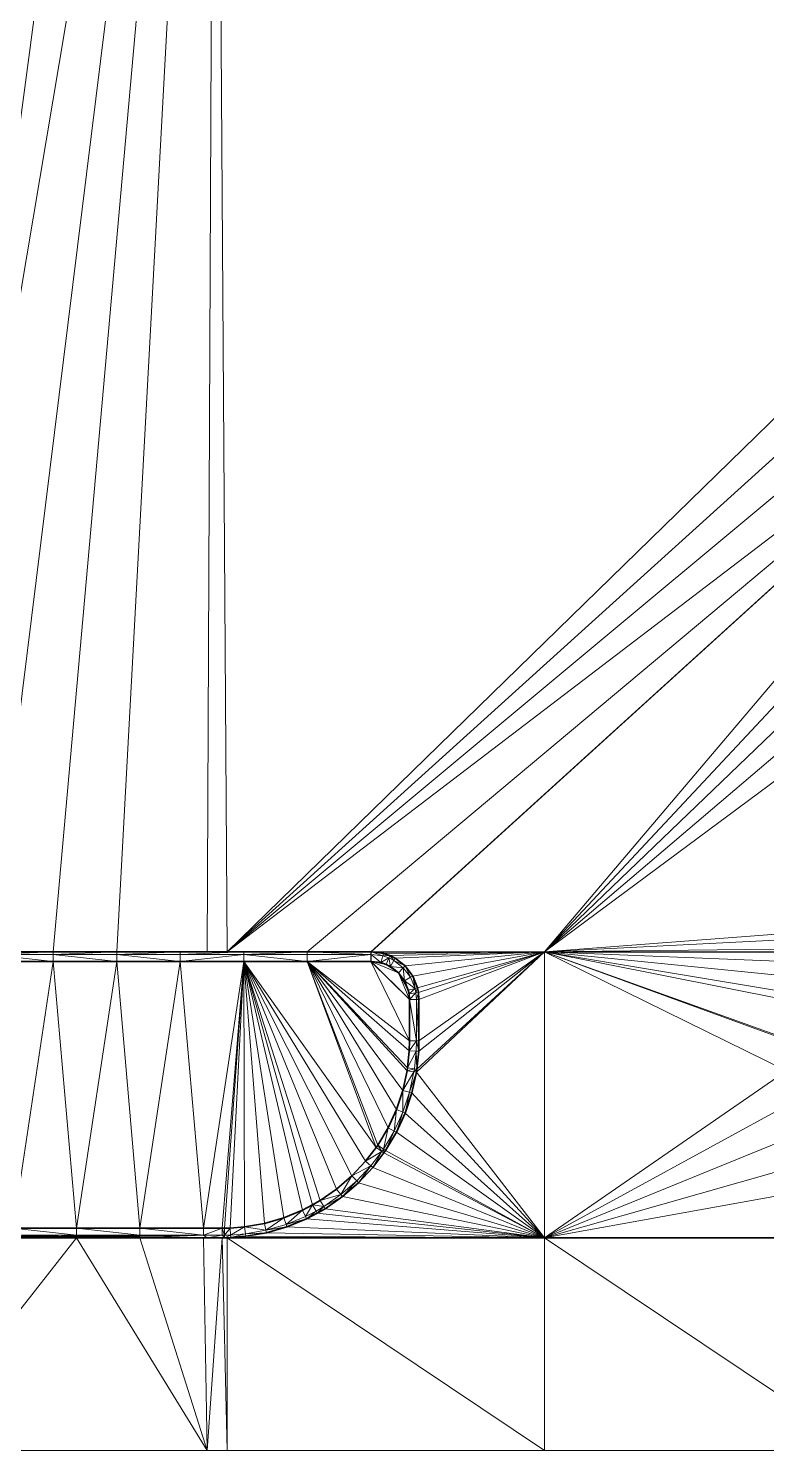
# Model space of a CAD drawing. Header units: metres. Extents: x 246428 to 246884, y 7418966 to 7419490.
# Drawn here: x 246736.88 to 246748.5, y 7419380.21 to 7419402.59 of the extents above; entities that cross this region are included whole.
import ezdxf

# ---------------------------------------------------------------- set-up
doc = ezdxf.new("R2010")
doc.units = ezdxf.units.M
doc.linetypes.add('blank name', pattern=[0])
doc.linetypes.add('HIDDEN', pattern=[9.525, 6.35, -3.175])
doc.layers.add('_12D_UNMAPPED', color=7, linetype='Continuous')
doc.layers.add('GRADELINES', color=250, linetype='HIDDEN', lineweight=25)
for name, color, linetype, lineweight, true_color in [('KERB_BACK', 7, 'Continuous', 35, 0x5fd2ff), ('KERB_LINE', 7, 'Continuous', 18, 0xb9b9b9), ('KERB_LIP', 7, 'Continuous', 35, 0x5fd2ff), ('KERB_TOP', 7, 'Continuous', 18, 0xb9b9b9)]:
    doc.layers.add(name, color=color, linetype=linetype, lineweight=lineweight, true_color=true_color)

msp = doc.modelspace()

# ---------------------------------------------------------------- linework, layer by layer
at = {"layer": '_12D_UNMAPPED', "color": 3, "linetype": 'blank name', "lineweight": 0}
for points in [[(246737.818, 7419416.655, 35.344), (246735.008, 7419388.055, 35.579), (246736.818, 7419416.655, 35.326)], [(246735.008, 7419388.055, 35.579), (246739.818, 7419416.655, 35.38), (246736.271, 7419388.055, 35.603)], [(246737.818, 7419416.655, 35.344), (246738.818, 7419416.655, 35.362), (246735.008, 7419388.055, 35.579)], [(246738.818, 7419416.655, 35.362), (246739.818, 7419416.655, 35.38), (246735.008, 7419388.055, 35.579)], [(246739.818, 7419416.655, 35.38), (246737.271, 7419388.055, 35.621), (246736.271, 7419388.055, 35.603)], [(246739.818, 7419416.655, 35.38), (246738.271, 7419388.055, 35.639), (246737.271, 7419388.055, 35.621)], [(246739.696, 7419388.055, 35.664), (246738.271, 7419388.055, 35.639), (246739.818, 7419416.655, 35.38)], [(246740.008, 7419388.055, 35.67), (246739.696, 7419388.055, 35.664), (246739.818, 7419416.655, 35.38)], [(246754.179, 7419401.859, 35.79), (246740.008, 7419388.055, 35.67), (246739.818, 7419416.655, 35.38)], [(246754.179, 7419402.859, 35.78), (246754.179, 7419401.859, 35.79), (246739.818, 7419416.655, 35.38)], [(246754.179, 7419400.859, 35.8), (246740.008, 7419388.055, 35.67), (246754.179, 7419401.859, 35.79)], [(246754.179, 7419400.859, 35.8), (246754.179, 7419399.859, 35.81), (246740.008, 7419388.055, 35.67)], [(246754.179, 7419399.859, 35.81), (246754.179, 7419398.859, 35.82), (246740.008, 7419388.055, 35.67)], [(246740.008, 7419388.055, 35.67), (246754.179, 7419398.859, 35.82), (246741.271, 7419388.055, 35.693)], [(246754.179, 7419398.859, 35.82), (246742.271, 7419388.055, 35.711), (246741.271, 7419388.055, 35.693)], [(246754.179, 7419398.859, 35.82), (246742.279, 7419388.055, 35.711), (246742.271, 7419388.055, 35.711)], [(246745.008, 7419388.055, 35.76), (246742.279, 7419388.055, 35.711), (246754.179, 7419398.859, 35.82)], [(246754.179, 7419397.859, 35.83), (246745.008, 7419388.055, 35.76), (246754.179, 7419398.859, 35.82)], [(246754.179, 7419396.859, 35.84), (246745.008, 7419388.055, 35.76), (246754.179, 7419397.859, 35.83)], [(246754.179, 7419395.859, 35.85), (246745.008, 7419388.055, 35.76), (246754.179, 7419396.859, 35.84)], [(246754.179, 7419394.859, 35.86), (246745.008, 7419388.055, 35.76), (246754.179, 7419395.859, 35.85)], [(246749.484, 7419388.398, 35.837), (246745.008, 7419388.055, 35.76), (246754.179, 7419394.859, 35.86)], [(246749.268, 7419388.272, 35.835), (246745.008, 7419388.055, 35.76), (246749.484, 7419388.398, 35.837)], [(246749.084, 7419388.104, 35.833), (246745.008, 7419388.055, 35.76), (246749.268, 7419388.272, 35.835)], [(246737.271, 7419388.055, 35.621), (246737.271, 7419388.015, 35.771), (246736.271, 7419388.015, 35.753)], [(246736.271, 7419388.055, 35.603), (246737.271, 7419388.055, 35.621), (246736.271, 7419388.015, 35.753)], [(246736.271, 7419388.015, 35.753), (246737.271, 7419387.905, 35.771), (246736.271, 7419387.905, 35.753)], [(246736.271, 7419388.015, 35.753), (246737.271, 7419388.015, 35.771), (246737.271, 7419387.905, 35.771)], [(246738.271, 7419388.055, 35.639), (246738.271, 7419388.015, 35.789), (246737.271, 7419388.015, 35.771)], [(246737.271, 7419388.055, 35.621), (246738.271, 7419388.055, 35.639), (246737.271, 7419388.015, 35.771)], [(246737.271, 7419388.015, 35.771), (246738.271, 7419387.905, 35.789), (246737.271, 7419387.905, 35.771)], [(246737.271, 7419388.015, 35.771), (246738.271, 7419388.015, 35.789), (246738.271, 7419387.905, 35.789)], [(246739.271, 7419388.055, 35.657), (246739.271, 7419388.015, 35.807), (246738.271, 7419388.015, 35.789)], [(246738.271, 7419388.055, 35.639), (246739.271, 7419388.055, 35.657), (246738.271, 7419388.015, 35.789)], [(246739.696, 7419388.055, 35.664), (246739.271, 7419388.055, 35.657), (246738.271, 7419388.055, 35.639)], [(246738.271, 7419388.015, 35.789), (246739.271, 7419387.905, 35.807), (246738.271, 7419387.905, 35.789)], [(246738.271, 7419388.015, 35.789), (246739.271, 7419388.015, 35.807), (246739.271, 7419387.905, 35.807)], [(246739.271, 7419388.055, 35.657), (246739.696, 7419388.055, 35.664), (246740.271, 7419388.055, 35.675)], [(246739.271, 7419388.015, 35.807), (246740.271, 7419388.055, 35.675), (246740.271, 7419388.015, 35.825)], [(246739.271, 7419388.015, 35.807), (246739.271, 7419388.055, 35.657), (246740.271, 7419388.055, 35.675)], [(246739.271, 7419387.905, 35.807), (246739.271, 7419388.015, 35.807), (246740.271, 7419388.015, 35.825)], [(246739.271, 7419387.905, 35.807), (246740.271, 7419388.015, 35.825), (246740.271, 7419387.905, 35.825)], [(246739.696, 7419388.055, 35.664), (246740.008, 7419388.055, 35.67), (246740.271, 7419388.055, 35.675)], [(246741.271, 7419388.055, 35.693), (246740.271, 7419388.055, 35.675), (246740.008, 7419388.055, 35.67)], [(246741.271, 7419388.055, 35.693), (246741.271, 7419388.015, 35.843), (246740.271, 7419388.015, 35.825)], [(246740.271, 7419388.055, 35.675), (246741.271, 7419388.055, 35.693), (246740.271, 7419388.015, 35.825)], [(246740.271, 7419388.015, 35.825), (246741.271, 7419387.905, 35.843), (246740.271, 7419387.905, 35.825)], [(246740.271, 7419388.015, 35.825), (246741.271, 7419388.015, 35.843), (246741.271, 7419387.905, 35.843)], [(246741.271, 7419388.055, 35.693), (246742.271, 7419388.055, 35.711), (246742.271, 7419388.015, 35.861)], [(246741.271, 7419388.015, 35.843), (246741.271, 7419388.055, 35.693), (246742.271, 7419388.015, 35.861)], [(246741.271, 7419387.905, 35.843), (246742.271, 7419388.015, 35.861), (246742.271, 7419387.905, 35.861)], [(246741.271, 7419387.905, 35.843), (246741.271, 7419388.015, 35.843), (246742.271, 7419388.015, 35.861)], [(246742.271, 7419388.055, 35.711), (246742.279, 7419388.015, 35.861), (246742.271, 7419388.015, 35.861)], [(246742.271, 7419388.055, 35.711), (246742.279, 7419388.055, 35.711), (246742.279, 7419388.015, 35.861)], [(246742.271, 7419388.015, 35.861), (246742.279, 7419388.015, 35.861), (246742.279, 7419387.905, 35.861)], [(246742.271, 7419388.015, 35.861), (246742.279, 7419387.905, 35.861), (246742.271, 7419387.905, 35.861)], [(246745.008, 7419388.055, 35.76), (246742.469, 7419388.031, 35.714), (246742.279, 7419388.055, 35.711)], [(246742.279, 7419388.055, 35.711), (246742.469, 7419388.031, 35.714), (246742.459, 7419387.992, 35.864)], [(246742.279, 7419388.055, 35.711), (246742.459, 7419387.992, 35.864), (246742.279, 7419388.015, 35.861)], [(246742.279, 7419388.015, 35.861), (246742.459, 7419387.992, 35.864), (246742.431, 7419387.886, 35.864)], [(246742.279, 7419388.015, 35.861), (246742.431, 7419387.886, 35.864), (246742.279, 7419387.905, 35.861)], [(246742.459, 7419387.992, 35.864), (246742.555, 7419387.96, 35.865), (246742.431, 7419387.886, 35.864)], [(246742.555, 7419387.96, 35.865), (246742.513, 7419387.858, 35.865), (246742.431, 7419387.886, 35.864)], [(246742.469, 7419388.031, 35.714), (246742.571, 7419387.996, 35.715), (246742.459, 7419387.992, 35.864)], [(246742.571, 7419387.996, 35.715), (246742.555, 7419387.96, 35.865), (246742.459, 7419387.992, 35.864)], [(246745.008, 7419388.055, 35.76), (246742.571, 7419387.996, 35.715), (246742.469, 7419388.031, 35.714)], [(246742.555, 7419387.96, 35.865), (246742.579, 7419387.825, 35.866), (246742.513, 7419387.858, 35.865)], [(246742.571, 7419387.996, 35.715), (246742.633, 7419387.921, 35.866), (246742.555, 7419387.96, 35.865)], [(246742.555, 7419387.96, 35.865), (246742.633, 7419387.921, 35.866), (246742.579, 7419387.825, 35.866)], [(246745.008, 7419388.055, 35.76), (246742.653, 7419387.955, 35.716), (246742.571, 7419387.996, 35.715)], [(246742.571, 7419387.996, 35.715), (246742.653, 7419387.955, 35.716), (246742.633, 7419387.921, 35.866)], [(246742.653, 7419387.955, 35.716), (246742.812, 7419387.834, 35.716), (246742.633, 7419387.921, 35.866)], [(246745.008, 7419388.055, 35.76), (246742.812, 7419387.834, 35.716), (246742.653, 7419387.955, 35.716)], [(246745.008, 7419388.055, 35.76), (246742.932, 7419387.675, 35.717), (246742.812, 7419387.834, 35.716)], [(246745.008, 7419388.055, 35.76), (246743.006, 7419387.49, 35.717), (246742.932, 7419387.675, 35.717)], [(246745.008, 7419388.055, 35.76), (246745.008, 7419383.555, 35.715), (246742.99, 7419386.161, 35.704)], [(246745.008, 7419388.055, 35.76), (246742.99, 7419386.161, 35.704), (246742.997, 7419386.208, 35.705)], [(246745.008, 7419388.055, 35.76), (246742.997, 7419386.208, 35.705), (246743.025, 7419386.492, 35.708)], [(246745.008, 7419388.055, 35.76), (246743.021, 7419387.415, 35.718), (246743.006, 7419387.49, 35.717)], [(246745.008, 7419388.055, 35.76), (246743.029, 7419387.305, 35.717), (246743.021, 7419387.415, 35.718)], [(246745.008, 7419388.055, 35.76), (246743.025, 7419386.492, 35.708), (246743.029, 7419386.655, 35.71)], [(246745.008, 7419388.055, 35.76), (246743.029, 7419386.655, 35.71), (246743.029, 7419387.305, 35.717)], [(246748.938, 7419387.901, 35.829), (246745.008, 7419388.055, 35.76), (246749.084, 7419388.104, 35.833)], [(246745.008, 7419383.555, 35.715), (246745.008, 7419388.055, 35.76), (246748.818, 7419386.181, 35.81)], [(246748.818, 7419386.181, 35.81), (246745.008, 7419388.055, 35.76), (246748.78, 7419386.679, 35.814)], [(246748.78, 7419386.679, 35.814), (246745.008, 7419388.055, 35.76), (246748.78, 7419386.703, 35.814)], [(246748.78, 7419386.703, 35.814), (246745.008, 7419388.055, 35.76), (246748.78, 7419387.305, 35.82)], [(246748.78, 7419387.305, 35.82), (246745.008, 7419388.055, 35.76), (246748.786, 7419387.429, 35.822)], [(246748.786, 7419387.429, 35.822), (246745.008, 7419388.055, 35.76), (246748.837, 7419387.673, 35.825)], [(246748.837, 7419387.673, 35.825), (246745.008, 7419388.055, 35.76), (246748.938, 7419387.901, 35.829)], [(246737.271, 7419387.905, 35.771), (246736.636, 7419383.705, 35.713), (246736.271, 7419387.905, 35.753)], [(246737.636, 7419383.705, 35.732), (246736.636, 7419383.705, 35.713), (246737.271, 7419387.905, 35.771)], [(246738.271, 7419387.905, 35.789), (246737.636, 7419383.705, 35.732), (246737.271, 7419387.905, 35.771)], [(246738.636, 7419383.705, 35.75), (246737.636, 7419383.705, 35.732), (246738.271, 7419387.905, 35.789)], [(246739.271, 7419387.905, 35.807), (246738.636, 7419383.705, 35.75), (246738.271, 7419387.905, 35.789)], [(246739.636, 7419383.705, 35.768), (246738.636, 7419383.705, 35.75), (246739.271, 7419387.905, 35.807)], [(246740.271, 7419387.905, 35.825), (246739.636, 7419383.705, 35.768), (246739.271, 7419387.905, 35.807)], [(246739.929, 7419383.705, 35.773), (246739.636, 7419383.705, 35.768), (246740.271, 7419387.905, 35.825)], [(246739.967, 7419383.706, 35.774), (246739.929, 7419383.705, 35.773), (246740.271, 7419387.905, 35.825)], [(246740.058, 7419383.708, 35.776), (246739.967, 7419383.706, 35.774), (246740.271, 7419387.905, 35.825)], [(246740.283, 7419383.727, 35.781), (246740.058, 7419383.708, 35.776), (246740.271, 7419387.905, 35.825)], [(246741.194, 7419383.99, 35.8), (246740.9, 7419383.87, 35.794), (246740.271, 7419387.905, 35.825)], [(246740.9, 7419383.87, 35.794), (246740.596, 7419383.781, 35.787), (246740.271, 7419387.905, 35.825)], [(246740.596, 7419383.781, 35.787), (246740.283, 7419383.727, 35.781), (246740.271, 7419387.905, 35.825)], [(246741.194, 7419383.99, 35.8), (246740.271, 7419387.905, 35.825), (246741.355, 7419384.072, 35.804)], [(246741.355, 7419384.072, 35.804), (246740.271, 7419387.905, 35.825), (246741.472, 7419384.141, 35.807)], [(246740.271, 7419387.905, 35.825), (246741.271, 7419387.905, 35.843), (246742.355, 7419384.976, 35.833)], [(246741.472, 7419384.141, 35.807), (246740.271, 7419387.905, 35.825), (246741.733, 7419384.321, 35.814)], [(246742.19, 7419384.76, 35.827), (246740.271, 7419387.905, 35.825), (246742.355, 7419384.976, 35.833)], [(246741.733, 7419384.321, 35.814), (246740.271, 7419387.905, 35.825), (246741.973, 7419384.528, 35.82)], [(246741.973, 7419384.528, 35.82), (246740.271, 7419387.905, 35.825), (246742.19, 7419384.76, 35.827)], [(246742.355, 7419384.976, 35.833), (246741.271, 7419387.905, 35.843), (246742.38, 7419385.013, 35.833)], [(246742.38, 7419385.013, 35.833), (246741.271, 7419387.905, 35.843), (246742.542, 7419385.286, 35.839)], [(246742.542, 7419385.286, 35.839), (246741.271, 7419387.905, 35.843), (246742.674, 7419385.574, 35.844)], [(246742.674, 7419385.574, 35.844), (246741.271, 7419387.905, 35.843), (246742.774, 7419385.875, 35.849)], [(246742.774, 7419385.875, 35.849), (246741.271, 7419387.905, 35.843), (246742.842, 7419386.185, 35.854)], [(246742.842, 7419386.185, 35.854), (246741.271, 7419387.905, 35.843), (246742.849, 7419386.229, 35.855)], [(246742.849, 7419386.229, 35.855), (246741.271, 7419387.905, 35.843), (246742.875, 7419386.5, 35.858)], [(246742.875, 7419386.5, 35.858), (246741.271, 7419387.905, 35.843), (246742.879, 7419386.655, 35.86)], [(246742.879, 7419386.655, 35.86), (246741.271, 7419387.905, 35.843), (246742.271, 7419387.905, 35.861)], [(246742.279, 7419387.905, 35.861), (246742.879, 7419387.305, 35.867), (246742.271, 7419387.905, 35.861)], [(246742.879, 7419387.305, 35.867), (246742.879, 7419386.655, 35.86), (246742.271, 7419387.905, 35.861)], [(246742.431, 7419387.886, 35.864), (246742.513, 7419387.858, 35.865), (246742.279, 7419387.905, 35.861)], [(246742.705, 7419387.728, 35.866), (246742.879, 7419387.305, 35.867), (246742.279, 7419387.905, 35.861)], [(246742.513, 7419387.858, 35.865), (246742.705, 7419387.728, 35.866), (246742.279, 7419387.905, 35.861)], [(246742.579, 7419387.825, 35.866), (246742.705, 7419387.728, 35.866), (246742.513, 7419387.858, 35.865)], [(246742.633, 7419387.921, 35.866), (246742.783, 7419387.806, 35.866), (246742.579, 7419387.825, 35.866)], [(246742.783, 7419387.806, 35.866), (246742.705, 7419387.728, 35.866), (246742.579, 7419387.825, 35.866)], [(246742.812, 7419387.834, 35.716), (246742.783, 7419387.806, 35.866), (246742.633, 7419387.921, 35.866)], [(246742.783, 7419387.806, 35.866), (246742.802, 7419387.601, 35.867), (246742.705, 7419387.728, 35.866)], [(246742.802, 7419387.601, 35.867), (246742.861, 7419387.453, 35.867), (246742.705, 7419387.728, 35.866)], [(246742.861, 7419387.453, 35.867), (246742.879, 7419387.305, 35.867), (246742.705, 7419387.728, 35.866)], [(246742.812, 7419387.834, 35.716), (246742.897, 7419387.655, 35.867), (246742.783, 7419387.806, 35.866)], [(246742.783, 7419387.806, 35.866), (246742.897, 7419387.655, 35.867), (246742.802, 7419387.601, 35.867)], [(246742.812, 7419387.834, 35.716), (246742.932, 7419387.675, 35.717), (246742.897, 7419387.655, 35.867)], [(246742.897, 7419387.655, 35.867), (246742.968, 7419387.48, 35.867), (246742.802, 7419387.601, 35.867)], [(246742.968, 7419387.48, 35.867), (246742.861, 7419387.453, 35.867), (246742.802, 7419387.601, 35.867)], [(246742.932, 7419387.675, 35.717), (246742.968, 7419387.48, 35.867), (246742.897, 7419387.655, 35.867)], [(246742.932, 7419387.675, 35.717), (246743.006, 7419387.49, 35.717), (246742.968, 7419387.48, 35.867)], [(246742.968, 7419387.48, 35.867), (246742.873, 7419387.393, 35.868), (246742.861, 7419387.453, 35.867)], [(246742.873, 7419387.393, 35.868), (246742.879, 7419387.305, 35.867), (246742.861, 7419387.453, 35.867)], [(246742.968, 7419387.48, 35.867), (246742.982, 7419387.409, 35.868), (246742.873, 7419387.393, 35.868)], [(246742.982, 7419387.409, 35.868), (246742.879, 7419387.305, 35.867), (246742.873, 7419387.393, 35.868)], [(246742.982, 7419387.409, 35.868), (246742.989, 7419387.305, 35.867), (246742.879, 7419387.305, 35.867)], [(246742.989, 7419387.305, 35.867), (246742.989, 7419386.655, 35.86), (246742.879, 7419387.305, 35.867)], [(246742.989, 7419386.655, 35.86), (246742.879, 7419386.655, 35.86), (246742.879, 7419387.305, 35.867)], [(246743.006, 7419387.49, 35.717), (246742.982, 7419387.409, 35.868), (246742.968, 7419387.48, 35.867)], [(246743.006, 7419387.49, 35.717), (246743.021, 7419387.415, 35.718), (246742.982, 7419387.409, 35.868)], [(246743.021, 7419387.415, 35.718), (246742.989, 7419387.305, 35.867), (246742.982, 7419387.409, 35.868)], [(246743.021, 7419387.415, 35.718), (246743.029, 7419387.305, 35.717), (246742.989, 7419387.305, 35.867)], [(246743.029, 7419387.305, 35.717), (246743.029, 7419386.655, 35.71), (246742.989, 7419387.305, 35.867)], [(246743.029, 7419386.655, 35.71), (246742.989, 7419386.655, 35.86), (246742.989, 7419387.305, 35.867)], [(246742.989, 7419386.655, 35.86), (246742.985, 7419386.494, 35.858), (246742.875, 7419386.5, 35.858)], [(246742.989, 7419386.655, 35.86), (246742.875, 7419386.5, 35.858), (246742.879, 7419386.655, 35.86)], [(246743.025, 7419386.492, 35.708), (246742.985, 7419386.494, 35.858), (246742.989, 7419386.655, 35.86)], [(246743.029, 7419386.655, 35.71), (246743.025, 7419386.492, 35.708), (246742.989, 7419386.655, 35.86)], [(246742.985, 7419386.494, 35.858), (246742.849, 7419386.229, 35.855), (246742.875, 7419386.5, 35.858)], [(246742.985, 7419386.494, 35.858), (246742.957, 7419386.214, 35.855), (246742.849, 7419386.229, 35.855)], [(246742.997, 7419386.208, 35.705), (246742.957, 7419386.214, 35.855), (246742.985, 7419386.494, 35.858)], [(246743.025, 7419386.492, 35.708), (246742.997, 7419386.208, 35.705), (246742.985, 7419386.494, 35.858)], [(246742.95, 7419386.167, 35.854), (246742.774, 7419385.875, 35.849), (246742.842, 7419386.185, 35.854)], [(246742.95, 7419386.167, 35.854), (246742.88, 7419385.846, 35.849), (246742.774, 7419385.875, 35.849)], [(246742.957, 7419386.214, 35.855), (246742.842, 7419386.185, 35.854), (246742.849, 7419386.229, 35.855)], [(246742.957, 7419386.214, 35.855), (246742.95, 7419386.167, 35.854), (246742.842, 7419386.185, 35.854)], [(246742.99, 7419386.161, 35.704), (246742.88, 7419385.846, 35.849), (246742.95, 7419386.167, 35.854)], [(246742.99, 7419386.161, 35.704), (246742.919, 7419385.835, 35.699), (246742.88, 7419385.846, 35.849)], [(246745.008, 7419383.555, 35.715), (246742.919, 7419385.835, 35.699), (246742.99, 7419386.161, 35.704)], [(246742.997, 7419386.208, 35.705), (246742.95, 7419386.167, 35.854), (246742.957, 7419386.214, 35.855)], [(246742.997, 7419386.208, 35.705), (246742.99, 7419386.161, 35.704), (246742.95, 7419386.167, 35.854)], [(246748.926, 7419385.693, 35.807), (246745.008, 7419383.555, 35.715), (246748.818, 7419386.181, 35.81)], [(246742.777, 7419385.534, 35.844), (246742.674, 7419385.574, 35.844), (246742.774, 7419385.875, 35.849)], [(246742.88, 7419385.846, 35.849), (246742.777, 7419385.534, 35.844), (246742.774, 7419385.875, 35.849)], [(246742.814, 7419385.519, 35.694), (246742.777, 7419385.534, 35.844), (246742.88, 7419385.846, 35.849)], [(246742.919, 7419385.835, 35.699), (246742.814, 7419385.519, 35.694), (246742.88, 7419385.846, 35.849)], [(246745.008, 7419383.555, 35.715), (246742.814, 7419385.519, 35.694), (246742.919, 7419385.835, 35.699)], [(246742.64, 7419385.235, 35.839), (246742.542, 7419385.286, 35.839), (246742.674, 7419385.574, 35.844)], [(246742.777, 7419385.534, 35.844), (246742.64, 7419385.235, 35.839), (246742.674, 7419385.574, 35.844)], [(246742.675, 7419385.216, 35.689), (246742.64, 7419385.235, 35.839), (246742.777, 7419385.534, 35.844)], [(246742.814, 7419385.519, 35.694), (246742.675, 7419385.216, 35.689), (246742.777, 7419385.534, 35.844)], [(246745.008, 7419383.555, 35.715), (246742.675, 7419385.216, 35.689), (246742.814, 7419385.519, 35.694)], [(246749.101, 7419385.225, 35.806), (246745.008, 7419383.555, 35.715), (246748.926, 7419385.693, 35.807)], [(246742.472, 7419384.952, 35.833), (246742.38, 7419385.013, 35.833), (246742.542, 7419385.286, 35.839)], [(246742.64, 7419385.235, 35.839), (246742.472, 7419384.952, 35.833), (246742.542, 7419385.286, 35.839)], [(246742.505, 7419384.93, 35.683), (246742.472, 7419384.952, 35.833), (246742.64, 7419385.235, 35.839)], [(246742.675, 7419385.216, 35.689), (246742.505, 7419384.93, 35.683), (246742.64, 7419385.235, 35.839)], [(246745.008, 7419383.555, 35.715), (246742.505, 7419384.93, 35.683), (246742.675, 7419385.216, 35.689)], [(246749.341, 7419384.787, 35.805), (246745.008, 7419383.555, 35.715), (246749.101, 7419385.225, 35.806)], [(246742.445, 7419384.913, 35.833), (246742.19, 7419384.76, 35.827), (246742.355, 7419384.976, 35.833)], [(246742.445, 7419384.913, 35.833), (246742.274, 7419384.689, 35.827), (246742.19, 7419384.76, 35.827)], [(246742.305, 7419384.663, 35.677), (246742.274, 7419384.689, 35.827), (246742.445, 7419384.913, 35.833)], [(246742.478, 7419384.89, 35.683), (246742.305, 7419384.663, 35.677), (246742.445, 7419384.913, 35.833)], [(246745.008, 7419383.555, 35.715), (246742.305, 7419384.663, 35.677), (246742.478, 7419384.89, 35.683)], [(246742.445, 7419384.913, 35.833), (246742.355, 7419384.976, 35.833), (246742.38, 7419385.013, 35.833)], [(246742.472, 7419384.952, 35.833), (246742.445, 7419384.913, 35.833), (246742.38, 7419385.013, 35.833)], [(246742.478, 7419384.89, 35.683), (246742.445, 7419384.913, 35.833), (246742.472, 7419384.952, 35.833)], [(246742.505, 7419384.93, 35.683), (246742.478, 7419384.89, 35.683), (246742.472, 7419384.952, 35.833)], [(246745.008, 7419383.555, 35.715), (246742.478, 7419384.89, 35.683), (246742.505, 7419384.93, 35.683)], [(246742.274, 7419384.689, 35.827), (246741.973, 7419384.528, 35.82), (246742.19, 7419384.76, 35.827)], [(246742.274, 7419384.689, 35.827), (246742.05, 7419384.449, 35.82), (246741.973, 7419384.528, 35.82)], [(246742.077, 7419384.42, 35.67), (246742.05, 7419384.449, 35.82), (246742.274, 7419384.689, 35.827)], [(246742.305, 7419384.663, 35.677), (246742.077, 7419384.42, 35.67), (246742.274, 7419384.689, 35.827)], [(246745.008, 7419383.555, 35.715), (246742.077, 7419384.42, 35.67), (246742.305, 7419384.663, 35.677)], [(246749.639, 7419384.386, 35.807), (246745.008, 7419383.555, 35.715), (246749.341, 7419384.787, 35.805)], [(246741.8, 7419384.234, 35.814), (246741.733, 7419384.321, 35.814), (246741.973, 7419384.528, 35.82)], [(246742.05, 7419384.449, 35.82), (246741.8, 7419384.234, 35.814), (246741.973, 7419384.528, 35.82)], [(246741.825, 7419384.202, 35.664), (246741.8, 7419384.234, 35.814), (246742.05, 7419384.449, 35.82)], [(246742.077, 7419384.42, 35.67), (246741.825, 7419384.202, 35.664), (246742.05, 7419384.449, 35.82)], [(246745.008, 7419383.555, 35.715), (246741.825, 7419384.202, 35.664), (246742.077, 7419384.42, 35.67)], [(246750.008, 7419383.555, 35.805), (246745.008, 7419383.555, 35.715), (246749.639, 7419384.386, 35.807)], [(246741.53, 7419384.047, 35.807), (246741.355, 7419384.072, 35.804), (246741.472, 7419384.141, 35.807)], [(246741.8, 7419384.234, 35.814), (246741.472, 7419384.141, 35.807), (246741.733, 7419384.321, 35.814)], [(246741.8, 7419384.234, 35.814), (246741.53, 7419384.047, 35.807), (246741.472, 7419384.141, 35.807)], [(246741.825, 7419384.202, 35.664), (246741.53, 7419384.047, 35.807), (246741.8, 7419384.234, 35.814)], [(246741.825, 7419384.202, 35.664), (246741.551, 7419384.013, 35.657), (246741.53, 7419384.047, 35.807)], [(246745.008, 7419383.555, 35.715), (246741.551, 7419384.013, 35.657), (246741.825, 7419384.202, 35.664)], [(246740.936, 7419383.766, 35.794), (246740.9, 7419383.87, 35.794), (246741.194, 7419383.99, 35.8)], [(246741.241, 7419383.89, 35.8), (246740.936, 7419383.766, 35.794), (246741.194, 7419383.99, 35.8)], [(246741.241, 7419383.89, 35.8), (246741.194, 7419383.99, 35.8), (246741.355, 7419384.072, 35.804)], [(246741.408, 7419383.976, 35.804), (246741.241, 7419383.89, 35.8), (246741.355, 7419384.072, 35.804)], [(246741.258, 7419383.854, 35.65), (246741.241, 7419383.89, 35.8), (246741.408, 7419383.976, 35.804)], [(246741.427, 7419383.941, 35.654), (246741.258, 7419383.854, 35.65), (246741.408, 7419383.976, 35.804)], [(246745.008, 7419383.555, 35.715), (246741.258, 7419383.854, 35.65), (246741.427, 7419383.941, 35.654)], [(246741.53, 7419384.047, 35.807), (246741.408, 7419383.976, 35.804), (246741.355, 7419384.072, 35.804)], [(246741.427, 7419383.941, 35.654), (246741.408, 7419383.976, 35.804), (246741.53, 7419384.047, 35.807)], [(246741.551, 7419384.013, 35.657), (246741.427, 7419383.941, 35.654), (246741.53, 7419384.047, 35.807)], [(246745.008, 7419383.555, 35.715), (246741.427, 7419383.941, 35.654), (246741.551, 7419384.013, 35.657)], [(246737.636, 7419383.595, 35.732), (246736.636, 7419383.705, 35.713), (246737.636, 7419383.705, 35.732)], [(246737.636, 7419383.595, 35.732), (246736.636, 7419383.595, 35.713), (246736.636, 7419383.705, 35.713)], [(246738.636, 7419383.595, 35.75), (246737.636, 7419383.705, 35.732), (246738.636, 7419383.705, 35.75)], [(246738.636, 7419383.595, 35.75), (246737.636, 7419383.595, 35.732), (246737.636, 7419383.705, 35.732)], [(246739.636, 7419383.595, 35.768), (246738.636, 7419383.705, 35.75), (246739.636, 7419383.705, 35.768)], [(246739.636, 7419383.595, 35.768), (246738.636, 7419383.595, 35.75), (246738.636, 7419383.705, 35.75)], [(246739.929, 7419383.595, 35.773), (246739.636, 7419383.595, 35.768), (246739.929, 7419383.705, 35.773)], [(246739.929, 7419383.705, 35.773), (246739.636, 7419383.595, 35.768), (246739.636, 7419383.705, 35.768)], [(246739.968, 7419383.596, 35.774), (246739.929, 7419383.705, 35.773), (246739.967, 7419383.706, 35.774)], [(246739.968, 7419383.596, 35.774), (246739.929, 7419383.595, 35.773), (246739.929, 7419383.705, 35.773)], [(246739.968, 7419383.596, 35.774), (246739.967, 7419383.706, 35.774), (246740.058, 7419383.708, 35.776)], [(246740.062, 7419383.598, 35.776), (246739.968, 7419383.596, 35.774), (246740.058, 7419383.708, 35.776)], [(246740.062, 7419383.598, 35.776), (246740.058, 7419383.708, 35.776), (246740.283, 7419383.727, 35.781)], [(246740.297, 7419383.617, 35.781), (246740.062, 7419383.598, 35.776), (246740.283, 7419383.727, 35.781)], [(246740.62, 7419383.674, 35.787), (246740.283, 7419383.727, 35.781), (246740.596, 7419383.781, 35.787)], [(246740.62, 7419383.674, 35.787), (246740.297, 7419383.617, 35.781), (246740.283, 7419383.727, 35.781)], [(246740.62, 7419383.674, 35.787), (246740.596, 7419383.781, 35.787), (246740.9, 7419383.87, 35.794)], [(246740.936, 7419383.766, 35.794), (246740.62, 7419383.674, 35.787), (246740.9, 7419383.87, 35.794)], [(246740.95, 7419383.728, 35.644), (246740.62, 7419383.674, 35.787), (246740.936, 7419383.766, 35.794)], [(246740.95, 7419383.728, 35.644), (246740.629, 7419383.635, 35.637), (246740.62, 7419383.674, 35.787)], [(246745.008, 7419383.555, 35.715), (246740.629, 7419383.635, 35.637), (246740.95, 7419383.728, 35.644)], [(246741.258, 7419383.854, 35.65), (246740.936, 7419383.766, 35.794), (246741.241, 7419383.89, 35.8)], [(246741.258, 7419383.854, 35.65), (246740.95, 7419383.728, 35.644), (246740.936, 7419383.766, 35.794)], [(246745.008, 7419383.555, 35.715), (246740.95, 7419383.728, 35.644), (246741.258, 7419383.854, 35.65)], [(246735.008, 7419380.205, 35.5), (246736.636, 7419383.555, 35.563), (246737.636, 7419383.555, 35.582)], [(246739.696, 7419380.205, 35.586), (246735.008, 7419380.205, 35.5), (246737.636, 7419383.555, 35.582)], [(246736.636, 7419383.595, 35.713), (246737.636, 7419383.595, 35.732), (246735.333, 7419383.555, 35.54)], [(246735.333, 7419383.555, 35.54), (246739.636, 7419383.595, 35.768), (246735.636, 7419383.555, 35.545)], [(246737.636, 7419383.595, 35.732), (246738.636, 7419383.595, 35.75), (246735.333, 7419383.555, 35.54)], [(246735.333, 7419383.555, 35.54), (246738.636, 7419383.595, 35.75), (246739.636, 7419383.595, 35.768)], [(246735.636, 7419383.555, 35.545), (246739.636, 7419383.595, 35.768), (246736.636, 7419383.555, 35.563)], [(246739.636, 7419383.595, 35.768), (246737.636, 7419383.555, 35.582), (246736.636, 7419383.555, 35.563)], [(246739.636, 7419383.595, 35.768), (246738.636, 7419383.555, 35.6), (246737.636, 7419383.555, 35.582)], [(246739.696, 7419380.205, 35.586), (246737.636, 7419383.555, 35.582), (246738.636, 7419383.555, 35.6)], [(246739.696, 7419383.555, 35.619), (246738.636, 7419383.555, 35.6), (246739.636, 7419383.595, 35.768)], [(246739.696, 7419380.205, 35.586), (246738.636, 7419383.555, 35.6), (246739.636, 7419383.555, 35.618)], [(246739.696, 7419383.555, 35.619), (246739.636, 7419383.555, 35.618), (246738.636, 7419383.555, 35.6)], [(246739.929, 7419383.595, 35.773), (246739.696, 7419383.555, 35.619), (246739.636, 7419383.595, 35.768)], [(246739.696, 7419383.555, 35.619), (246739.929, 7419383.555, 35.623), (246739.636, 7419383.555, 35.618)], [(246739.696, 7419380.205, 35.586), (246739.636, 7419383.555, 35.618), (246739.929, 7419383.555, 35.623)], [(246739.969, 7419383.556, 35.624), (246739.696, 7419383.555, 35.619), (246739.929, 7419383.595, 35.773)], [(246739.969, 7419383.556, 35.624), (246739.929, 7419383.555, 35.623), (246739.696, 7419383.555, 35.619)], [(246740.008, 7419380.205, 35.591), (246739.696, 7419380.205, 35.586), (246739.929, 7419383.555, 35.623)], [(246739.969, 7419383.556, 35.624), (246739.929, 7419383.595, 35.773), (246739.968, 7419383.596, 35.774)], [(246739.969, 7419383.556, 35.624), (246740.008, 7419383.555, 35.625), (246739.929, 7419383.555, 35.623)], [(246740.008, 7419383.555, 35.625), (246740.008, 7419380.205, 35.591), (246739.929, 7419383.555, 35.623)], [(246740.062, 7419383.598, 35.776), (246739.969, 7419383.556, 35.624), (246739.968, 7419383.596, 35.774)], [(246740.064, 7419383.558, 35.626), (246739.969, 7419383.556, 35.624), (246740.062, 7419383.598, 35.776)], [(246740.064, 7419383.558, 35.626), (246740.008, 7419383.555, 35.625), (246739.969, 7419383.556, 35.624)], [(246745.008, 7419383.555, 35.715), (246740.008, 7419383.555, 35.625), (246740.064, 7419383.558, 35.626)], [(246745.008, 7419383.555, 35.715), (246745.008, 7419380.205, 35.681), (246740.008, 7419383.555, 35.625)], [(246745.008, 7419380.205, 35.681), (246740.008, 7419380.205, 35.591), (246740.008, 7419383.555, 35.625)], [(246740.064, 7419383.558, 35.626), (246740.062, 7419383.598, 35.776), (246740.297, 7419383.617, 35.781)], [(246740.301, 7419383.578, 35.631), (246740.064, 7419383.558, 35.626), (246740.297, 7419383.617, 35.781)], [(246745.008, 7419383.555, 35.715), (246740.064, 7419383.558, 35.626), (246740.301, 7419383.578, 35.631)], [(246740.629, 7419383.635, 35.637), (246740.297, 7419383.617, 35.781), (246740.62, 7419383.674, 35.787)], [(246740.629, 7419383.635, 35.637), (246740.301, 7419383.578, 35.631), (246740.297, 7419383.617, 35.781)], [(246745.008, 7419383.555, 35.715), (246740.301, 7419383.578, 35.631), (246740.629, 7419383.635, 35.637)], [(246750.008, 7419380.205, 35.771), (246745.008, 7419383.555, 35.715), (246750.008, 7419383.555, 35.805)], [(246750.008, 7419380.205, 35.771), (246745.008, 7419380.205, 35.681), (246745.008, 7419383.555, 35.715)]]:
    msp.add_3dface(points, dxfattribs=at)
at = {"layer": 'GRADELINES'}
msp.add_polyline3d([(246718.629, 7419388.055, 35.28), (246720.008, 7419388.055, 35.305), (246725.008, 7419388.055, 35.396), (246730.008, 7419388.055, 35.487), (246735.008, 7419388.055, 35.579), (246739.696, 7419388.055, 35.664), (246740.008, 7419388.055, 35.67), (246745.008, 7419388.055, 35.76), (246750.008, 7419388.055, 35.85), (246751.029, 7419387.915, 35.867)], dxfattribs=at)
at = {"layer": 'KERB_BACK'}
msp.add_polyline3d([(246736.636, 7419383.705, 35.713), (246737.636, 7419383.705, 35.732), (246738.636, 7419383.705, 35.75), (246739.636, 7419383.705, 35.768), (246739.929, 7419383.705, 35.773), (246739.967, 7419383.706, 35.774), (246740.058, 7419383.708, 35.776), (246740.283, 7419383.727, 35.781), (246740.596, 7419383.781, 35.787), (246740.9, 7419383.87, 35.794), (246741.194, 7419383.99, 35.8), (246741.355, 7419384.072, 35.804), (246741.472, 7419384.141, 35.807), (246741.733, 7419384.321, 35.814), (246741.973, 7419384.528, 35.82), (246742.19, 7419384.76, 35.827), (246742.355, 7419384.976, 35.833), (246742.38, 7419385.013, 35.833), (246742.542, 7419385.286, 35.839), (246742.674, 7419385.574, 35.844), (246742.774, 7419385.875, 35.849), (246742.842, 7419386.185, 35.854), (246742.849, 7419386.229, 35.855), (246742.875, 7419386.5, 35.858), (246742.879, 7419386.655, 35.86), (246742.879, 7419387.305, 35.867), (246742.873, 7419387.393, 35.868), (246742.861, 7419387.453, 35.867), (246742.802, 7419387.601, 35.867), (246742.705, 7419387.728, 35.866), (246742.579, 7419387.825, 35.866), (246742.513, 7419387.858, 35.865), (246742.431, 7419387.886, 35.864), (246742.279, 7419387.905, 35.861), (246742.271, 7419387.905, 35.861), (246741.271, 7419387.905, 35.843), (246740.271, 7419387.905, 35.825), (246739.271, 7419387.905, 35.807), (246738.271, 7419387.905, 35.789), (246737.271, 7419387.905, 35.771), (246736.271, 7419387.905, 35.753)], dxfattribs=at)
at = {"layer": 'KERB_LINE'}
msp.add_polyline3d([(246736.636, 7419383.555, 35.563), (246737.636, 7419383.555, 35.582), (246738.636, 7419383.555, 35.6), (246739.636, 7419383.555, 35.618), (246739.929, 7419383.555, 35.623), (246739.969, 7419383.556, 35.624), (246740.064, 7419383.558, 35.626), (246740.301, 7419383.578, 35.631), (246740.629, 7419383.635, 35.637), (246740.95, 7419383.728, 35.644), (246741.258, 7419383.854, 35.65), (246741.427, 7419383.941, 35.654), (246741.551, 7419384.013, 35.657), (246741.825, 7419384.202, 35.664), (246742.077, 7419384.42, 35.67), (246742.305, 7419384.663, 35.677), (246742.478, 7419384.89, 35.683), (246742.505, 7419384.93, 35.683), (246742.675, 7419385.216, 35.689), (246742.814, 7419385.519, 35.694), (246742.919, 7419385.835, 35.699), (246742.99, 7419386.161, 35.704), (246742.997, 7419386.208, 35.705), (246743.025, 7419386.492, 35.708), (246743.029, 7419386.655, 35.71), (246743.029, 7419387.305, 35.717), (246743.021, 7419387.415, 35.718), (246743.006, 7419387.49, 35.717), (246742.932, 7419387.675, 35.717), (246742.812, 7419387.834, 35.716), (246742.653, 7419387.955, 35.716), (246742.571, 7419387.996, 35.715), (246742.469, 7419388.031, 35.714), (246742.279, 7419388.055, 35.711), (246742.271, 7419388.055, 35.711), (246741.271, 7419388.055, 35.693), (246740.271, 7419388.055, 35.675), (246739.271, 7419388.055, 35.657), (246738.271, 7419388.055, 35.639), (246737.271, 7419388.055, 35.621), (246736.271, 7419388.055, 35.603)], dxfattribs=at)
at = {"layer": 'KERB_LIP'}
for points in [[(246736.636, 7419383.555, 35.563), (246737.636, 7419383.555, 35.582), (246738.636, 7419383.555, 35.6), (246739.636, 7419383.555, 35.618), (246739.929, 7419383.555, 35.623), (246739.969, 7419383.556, 35.624), (246740.064, 7419383.558, 35.626), (246740.301, 7419383.578, 35.631), (246740.629, 7419383.635, 35.637), (246740.95, 7419383.728, 35.644), (246741.258, 7419383.854, 35.65), (246741.427, 7419383.941, 35.654), (246741.551, 7419384.013, 35.657), (246741.825, 7419384.202, 35.664), (246742.077, 7419384.42, 35.67), (246742.305, 7419384.663, 35.677), (246742.478, 7419384.89, 35.683), (246742.505, 7419384.93, 35.683), (246742.675, 7419385.216, 35.689), (246742.814, 7419385.519, 35.694), (246742.919, 7419385.835, 35.699), (246742.99, 7419386.161, 35.704), (246742.997, 7419386.208, 35.705), (246743.025, 7419386.492, 35.708), (246743.029, 7419386.655, 35.71), (246743.029, 7419387.305, 35.717), (246743.021, 7419387.415, 35.718), (246743.006, 7419387.49, 35.717), (246742.932, 7419387.675, 35.717), (246742.812, 7419387.834, 35.716), (246742.653, 7419387.955, 35.716), (246742.571, 7419387.996, 35.715), (246742.469, 7419388.031, 35.714), (246742.279, 7419388.055, 35.711), (246742.271, 7419388.055, 35.711), (246741.271, 7419388.055, 35.693), (246740.271, 7419388.055, 35.675), (246739.271, 7419388.055, 35.657), (246738.271, 7419388.055, 35.639), (246737.271, 7419388.055, 35.621), (246736.271, 7419388.055, 35.603)], [(246735.008, 7419383.555, 35.534), (246739.696, 7419383.555, 35.619), (246740.008, 7419383.555, 35.625), (246745.008, 7419383.555, 35.715), (246750.008, 7419383.555, 35.805)]]:
    msp.add_polyline3d(points, dxfattribs=at)
at = {"layer": 'KERB_TOP'}
msp.add_polyline3d([(246736.636, 7419383.595, 35.713), (246737.636, 7419383.595, 35.732), (246738.636, 7419383.595, 35.75), (246739.636, 7419383.595, 35.768), (246739.929, 7419383.595, 35.773), (246739.968, 7419383.596, 35.774), (246740.062, 7419383.598, 35.776), (246740.297, 7419383.617, 35.781), (246740.62, 7419383.674, 35.787), (246740.936, 7419383.766, 35.794), (246741.241, 7419383.89, 35.8), (246741.408, 7419383.976, 35.804), (246741.53, 7419384.047, 35.807), (246741.8, 7419384.234, 35.814), (246742.05, 7419384.449, 35.82), (246742.274, 7419384.689, 35.827), (246742.445, 7419384.913, 35.833), (246742.472, 7419384.952, 35.833), (246742.64, 7419385.235, 35.839), (246742.777, 7419385.534, 35.844), (246742.88, 7419385.846, 35.849), (246742.95, 7419386.167, 35.854), (246742.957, 7419386.214, 35.855), (246742.985, 7419386.494, 35.858), (246742.989, 7419386.655, 35.86), (246742.989, 7419387.305, 35.867), (246742.982, 7419387.409, 35.868), (246742.968, 7419387.48, 35.867), (246742.897, 7419387.655, 35.867), (246742.783, 7419387.806, 35.866), (246742.633, 7419387.921, 35.866), (246742.555, 7419387.96, 35.865), (246742.459, 7419387.992, 35.864), (246742.279, 7419388.015, 35.861), (246742.271, 7419388.015, 35.861), (246741.271, 7419388.015, 35.843), (246740.271, 7419388.015, 35.825), (246739.271, 7419388.015, 35.807), (246738.271, 7419388.015, 35.789), (246737.271, 7419388.015, 35.771), (246736.271, 7419388.015, 35.753)], dxfattribs=at)

doc.saveas('drawing.dxf')
